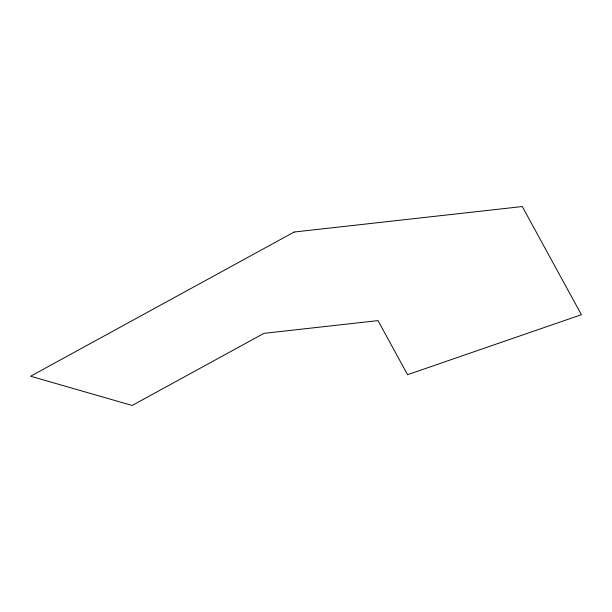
<?xml version="1.0" encoding="UTF-8"?>
<svg xmlns="http://www.w3.org/2000/svg" width="612" height="612" viewBox="0 0 612 612"><rect width="100%" height="100%" fill="white"/><g stroke="black" fill="none" stroke-linecap="round" stroke-linejoin="round"><path stroke-width="0.92" d="M294.142 232.032L30.6 376.227L132.161 405.458L263.933 333.356L378.009 320.612L407.561 374.689L581.4 314.698L522.288 206.542L294.142 232.032"/></g></svg>
